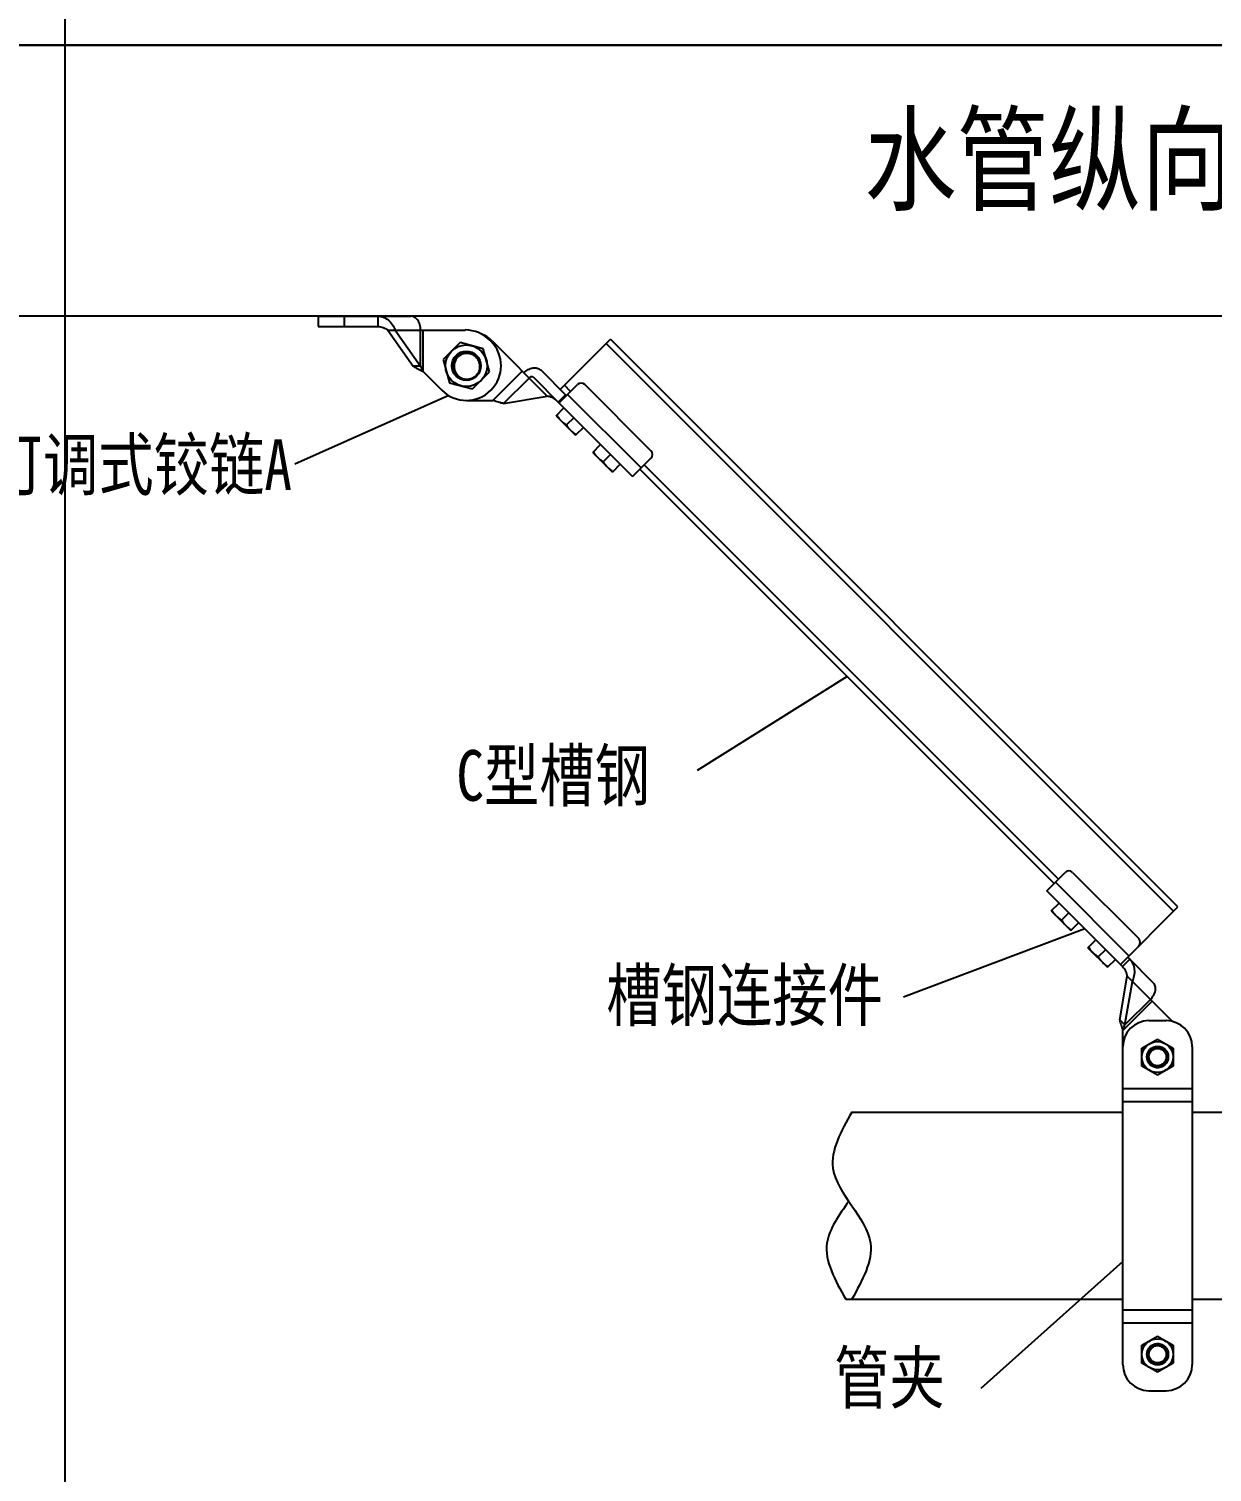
# Model space of a CAD drawing. Extents: x 69728788 to 150676229, y 20333219 to 43663798.
# Drawn here: x 75255368 to 75261222, y 20687349 to 20694488 of the extents above; entities that cross this region are included whole.
import ezdxf

# ---------------------------------------------------------------- set-up
doc = ezdxf.new("R2010")
doc.units = 0
doc.header["$LTSCALE"] = 1000
doc.header["$MEASUREMENT"] = 0
doc.layers.get('0').update_dxf_attribs({"linetype": 'CONTINUOUS'})
doc.layers.add('BZ', color=8, linetype='CONTINUOUS')
doc.layers.add('DIM_SYMB', color=3, linetype='CONTINUOUS')
doc.dimstyles.get("Standard").update_dxf_attribs({"dimtxt": 0.18, "dimasz": 0.18, "dimexe": 0.18, "dimexo": 0.0625, "dimgap": 0.09, "dimtad": 0, "dimtih": 1, "dimtoh": 1, "dimdec": 4, "dimzin": 0, "dimdsep": 46, "dimtxsty": 'Standard', "dimcen": 0.09, "dimadec": 0, "dimazin": 0, "dimtfac": 1, "dimtdec": 4, "dimtofl": 0, "dimtmove": 0, "dimatfit": 3, "dimfxl": 1, "dimtolj": 1, "dimtzin": 0, "dimarcsym": 0})

# ---------------------------------------------------------------- blocks, each defined once
blk = doc.blocks.new('gfhhrryyfd')
at = {"linetype": 'Continuous'}
for p, q in [((3687853.9, -1757111.6), (3687853.9, -1757163)), ((3687853.9, -1757111.6), (3688311.9, -1757111.6)), ((3687982.5, -1757111.6), (3687982.5, -1757163)), ((3688148.4, -1757111.6), (3688148.4, -1757163)), ((3687853.9, -1757163), (3688148.4, -1757163)), ((3688197.8, -1757180.2), (3688324.1, -1757358.8)), ((3688197.8, -1757180.2), (3688581.6, -1757180.2)), ((3688234.2, -1757180.2), (3688360.4, -1757358.8)), ((3688360.4, -1757358.8), (3688360.4, -1757180.2)), ((3688372.6, -1757385.1), (3688372.6, -1757180.2)), ((3688556.1, -1757242.2), (3688472.1, -1757326.2)), ((3688670.9, -1757272.9), (3688556.1, -1757242.2)), ((3688701.6, -1757387.7), (3688670.9, -1757272.9)), ((3688708.1, -1757235.7), (3688702.8, -1757230.4)), ((3688715.6, -1757235.7), (3688987, -1757507.1)), ((3689051.3, -1757474.4), (3689299.8, -1757225.9)), ((3692085.8, -1760054.3), (3689278.6, -1757247.1)), ((3692107, -1760033.1), (3689299.8, -1757225.9)), ((3688472.1, -1757326.2), (3688502.9, -1757440.9)), ((3688585.2, -1757296.5), (3688585.1, -1757296.5)), ((3688587.1, -1757296.5), (3688587.2, -1757296.5)), ((3688360.4, -1757358.8), (3688324.1, -1757358.8)), ((3688372.6, -1757385.1), (3688465.6, -1757478.2)), ((3688617.6, -1757471.7), (3688701.6, -1757387.7)), ((3688863.4, -1757383.5), (3688718.5, -1757528.4)), ((3688771.4, -1757544.1), (3688897.7, -1757417.8)), ((3688918.4, -1757414.2), (3689044.2, -1757540)), ((3688954.8, -1757377.9), (3689080.5, -1757503.6)), ((3688502.9, -1757440.9), (3688617.6, -1757471.7)), ((3689045.5, -1757540.8), (3689136.2, -1757450.2)), ((3689102.8, -1757483.5), (3689072.5, -1757453.2)), ((3689499.9, -1757777.5), (3689172.5, -1757450.2)), ((3688586.9, -1757528.4), (3688718.5, -1757528.4)), ((3688771.4, -1757544.1), (3688987, -1757507.1)), ((3689078.1, -1757501.2), (3689041.7, -1757537.5)), ((3689045.2, -1757541.1), (3689408.9, -1757904.8)), ((3689451.4, -1757862.4), (3689087.7, -1757498.7)), ((3689030.7, -1757604.1), (3689069.5, -1757565.3)), ((3689030.7, -1757604.1), (3689127.7, -1757701.1)), ((3689118, -1757613.8), (3689081.9, -1757649.9)), ((3689166.5, -1757662.3), (3689127.7, -1757701.1)), ((3689212.5, -1757786), (3689251.3, -1757747.2)), ((3689212.5, -1757786), (3689309.5, -1757883)), ((3689299.8, -1757795.7), (3689263.8, -1757831.8)), ((3689348.3, -1757844.2), (3689309.5, -1757883)), ((3689499.9, -1757813.9), (3689408.9, -1757904.8)), ((3691516, -1759896.7), (3689466.5, -1757847.2)), ((3691494.8, -1759917.9), (3689445.3, -1757868.4)), ((3691458.4, -1759954.3), (3691549.3, -1759863.3)), ((3691500.9, -1759911.8), (3691864.6, -1760275.5)), ((3691585.7, -1759863.3), (3691913.1, -1760190.7)), ((3691833.4, -1760329.2), (3691458.4, -1759954.3)), ((3691480.2, -1760053.7), (3691519, -1760014.9)), ((3691480.2, -1760053.7), (3691577.2, -1760150.7)), ((3691823.9, -1760316.2), (3692107, -1760033.1)), ((3691567.5, -1760063.4), (3691531.5, -1760099.5)), ((3691616, -1760111.9), (3691577.2, -1760150.7)), ((3691662.1, -1760235.5), (3691700.9, -1760196.7)), ((3691662.1, -1760235.5), (3691759.1, -1760332.5)), ((3691749.4, -1760245.2), (3691713.3, -1760281.3)), ((3691797.9, -1760293.7), (3691759.1, -1760332.5)), ((3691833.4, -1760329.2), (3691869.7, -1760292.9)), ((3691858.5, -1760281.6), (3691985.4, -1760408.5)), ((3691819.2, -1760591.8), (3691856.1, -1760376.2)), ((3691844.9, -1760617.5), (3691881.9, -1760402)), ((3691856.1, -1760376.2), (3692080.6, -1760600.7)), ((3691834.8, -1760644.7), (3691979.7, -1760499.8)), ((3691971.2, -1760491.3), (3691844.9, -1760617.5)), ((3691819.2, -1760591.8), (3691844.9, -1760617.5)), ((3691963.4, -1760596.3), (3692049.1, -1760596.3)), ((3691834.8, -1762298), (3691834.8, -1760644.7)), ((3691929.1, -1760731.8), (3692006.3, -1760687.3)), ((3692006.3, -1760687.3), (3692083.4, -1760731.8)), ((3691929.1, -1760820.9), (3691929.1, -1760731.8)), ((3691990.3, -1760727.5), (3691990.2, -1760727.6)), ((3692031.9, -1760741.5), (3692031.9, -1760741.4)), ((3692046.6, -1760742.5), (3692046.6, -1760742.6)), ((3692046.6, -1760742.6), (3692046.7, -1760742.7)), ((3692083.4, -1760731.8), (3692083.4, -1760820.9)), ((3692177.7, -1760724.9), (3692177.7, -1762298)), ((3692006.3, -1760865.4), (3691929.1, -1760820.9)), ((3692083.4, -1760820.9), (3692006.3, -1760865.4)), ((3692042.4, -1760813.1), (3692042.3, -1760813.1)), ((3692042.3, -1760813.1), (3692042.3, -1760813.2)), ((3692042.4, -1760813), (3692042.4, -1760813.1)), ((3692042.4, -1760813.1), (3692042.4, -1760813.1)), ((3692042.7, -1760812.8), (3692042.6, -1760812.8)), ((3692042.8, -1760812.7), (3692042.7, -1760812.8)), ((3692042.7, -1760812.8), (3692042.7, -1760812.8)), ((3692042.7, -1760812.8), (3692042.7, -1760812.8)), ((3692042.8, -1760812.6), (3692042.8, -1760812.7)), ((3692042.8, -1760812.7), (3692042.8, -1760812.7)), ((3692043.2, -1760812.3), (3692043.1, -1760812.4)), ((3692043.1, -1760812.4), (3692043.1, -1760812.4)), ((3692043.3, -1760812.2), (3692043.2, -1760812.3)), ((3692058.8, -1760780), (3692058.7, -1760780.1)), ((3692058.8, -1760780), (3692058.7, -1760780.1)), ((3692058.7, -1760780.9), (3692058.7, -1760780.9)), ((3692058.7, -1760781.1), (3692058.7, -1760781.1)), ((3691834.8, -1760932.6), (3692177.7, -1760932.6)), ((3690493.3, -1761048.5), (3691834.8, -1761048.5)), ((3691834.8, -1760996.9), (3692177.7, -1760996.9)), ((3692177.7, -1761048.5), (3692863.5, -1761048.5)), ((3690463.4, -1761974.4), (3691834.8, -1761974.4)), ((3692177.7, -1761974.4), (3692842.1, -1761974.4)), ((3691834.8, -1762026), (3692177.7, -1762026)), ((3691834.8, -1762090.3), (3692177.7, -1762090.3)), ((3691929.1, -1762202), (3692006.3, -1762157.5)), ((3691929.1, -1762291.1), (3691929.1, -1762202)), ((3691990.3, -1762197.7), (3691990.2, -1762197.8)), ((3692006.3, -1762157.5), (3692083.4, -1762202)), ((3692083.4, -1762202), (3692083.4, -1762291.1)), ((3692031.9, -1762211.7), (3692031.9, -1762211.6)), ((3692046.6, -1762212.7), (3692046.6, -1762212.8)), ((3692046.6, -1762212.8), (3692046.7, -1762212.9)), ((3692058.8, -1762250.2), (3692058.7, -1762250.3)), ((3692058.8, -1762250.2), (3692058.7, -1762250.3)), ((3692058.7, -1762251.1), (3692058.7, -1762251.1)), ((3692058.7, -1762251.3), (3692058.7, -1762251.3)), ((3692006.3, -1762335.6), (3691929.1, -1762291.1)), ((3692083.4, -1762291.1), (3692006.3, -1762335.6)), ((3692042.4, -1762283.3), (3692042.3, -1762283.3)), ((3692042.3, -1762283.3), (3692042.3, -1762283.4)), ((3692042.4, -1762283.2), (3692042.4, -1762283.3)), ((3692042.4, -1762283.3), (3692042.4, -1762283.3)), ((3692042.7, -1762283), (3692042.6, -1762283)), ((3692042.8, -1762282.9), (3692042.7, -1762283)), ((3692042.7, -1762283), (3692042.7, -1762283)), ((3692042.7, -1762283), (3692042.7, -1762283)), ((3692042.8, -1762282.8), (3692042.8, -1762282.9)), ((3692042.8, -1762282.9), (3692042.8, -1762282.9)), ((3692043.2, -1762282.5), (3692043.1, -1762282.6)), ((3692043.1, -1762282.6), (3692043.1, -1762282.6)), ((3692043.3, -1762282.4), (3692043.2, -1762282.5)), ((3691963.4, -1762426.6), (3692049.1, -1762426.6))]:
    blk.add_line(p, q, dxfattribs=at)
for centre, radius in [((3688586.9, -1757356.9), 102.9), ((3688586.9, -1757356.9), 72.2), ((3688586.9, -1757356.9), 68.6), ((3692006.3, -1760776.3), 77.1), ((3692006.3, -1760776.3), 53), ((3692006.3, -1760776.3), 42.9), ((3692006.3, -1762246.5), 77.1), ((3692006.3, -1762246.5), 53), ((3692006.3, -1762246.5), 42.9)]:
    blk.add_circle(centre, radius, dxfattribs=at)
for centre, radius, start, end in [((3688581.6, -1757351.6), 171.5, 45, 90), ((3688594.4, -1757356.9), 171.5, 45, 67.63031), ((3688586.9, -1757356.9), 171.5, 225, 45), ((3688586.8, -1757356.9), 60.4, 172.14543, 175.15819), ((3688586.9, -1757356.9), 60.4, 168.67355, 172.14337), ((3688586.9, -1757356.9), 60.5, 165.4458, 168.67361), ((3688586.9, -1757356.9), 60.4, 101.48488, 165.44483), ((3688586.8, -1757356.8), 60.3, 101.10333, 101.4834), ((3688586.9, -1757357), 60.5, 95.59662, 101.09946), ((3688586.9, -1757357), 60.5, 92.60725, 95.59802), ((3688586.9, -1757356.7), 60.3, 91.69418, 92.60616), ((3688586.9, -1757356.6), 60.1, 91.37381, 91.69398), ((3688591, -1757356.4), 60.1, 94.99489, 95.50792), ((3688586.9, -1757356.8), 60.3, 89.75296, 91.37328), ((3688586.9, -1757357), 60.5, 88.71875, 89.6641), ((3688586.9, -1757357), 60.6, 87.15432, 88.71863), ((3688586.9, -1757356.9), 60.5, 178.51135, 179.23308), ((3688586.8, -1757356.9), 60.4, 178.78883, 181.69256), ((3688586.7, -1757356.9), 60.3, 179.23213, 181.6927), ((3688587, -1757356.9), 60.6, 175.15789, 177.69509), ((3688587, -1757356.9), 60.5, 177.70337, 178.51134), ((3688587, -1757356.9), 60.5, 177.69503, 178.78973), ((3688585.9, -1757360.9), 68.2, 342.31446, 343.94712), ((3689154.4, -1757468.4), 25.7, 45, 135), ((3689481.7, -1757795.7), 25.7, 315, 45), ((3691567.5, -1759881.5), 25.7, 45, 135), ((3691894.9, -1760208.9), 25.7, 315, 45), ((3691963.4, -1760724.9), 128.6, 90, 180), ((3692049.1, -1760724.9), 128.6, 0, 90), ((3692006.3, -1760776.3), 51.4, 108.09219, 105.53041), ((3692006.3, -1760776.3), 43.3, 53.78972, 143.12824), ((3692006.1, -1760776.2), 43, 142.82749, 143.12822), ((3692006.2, -1760776.3), 43.2, 140.32828, 142.82605), ((3692006.3, -1760776.4), 43.3, 139.12725, 140.32924), ((3692006.4, -1760776.4), 43.4, 138.70846, 139.12741), ((3692007.7, -1760775.7), 51.3, 107.2173, 109.79104), ((3692006.4, -1760776.2), 43.1, 52.51705, 53.7893), ((3692007.7, -1760777), 43, 55.33718, 55.67721), ((3692007.6, -1760777.1), 43.1, 54.1228, 55.3368), ((3692006.3, -1760776.3), 43.2, 51.24611, 52.5171), ((3692007.5, -1760777.3), 43.4, 52.0023, 54.1222), ((3692006.3, -1760776.4), 43.3, 50.58106, 51.24633), ((3692007.4, -1760777.4), 43.5, 50.43148, 52.00277), ((3692007.4, -1760777.4), 43.6, 50.04004, 50.43172), ((3692007.3, -1760777.4), 43.6, 49.19898, 50.04001), ((3692003.2, -1760771.6), 52.1, 32.67364, 34.93175), ((3692006.3, -1760776.3), 52.6, 356.06244, 41.06244), ((3692006.4, -1760776.2), 52.4, 39.98819, 41.06221), ((3692006.3, -1760776.3), 52.6, 38.79662, 39.79988), ((3692003.5, -1760771.4), 51.7, 23.90689, 32.68142), ((3692004, -1760771.2), 51.2, 23.32965, 23.88613), ((3692007.4, -1760775.3), 51.5, 312.88161, 313.20481), ((3692007.4, -1760775.3), 51.5, 313.52425, 313.92611), ((3692007.3, -1760775.2), 51.6, 314.16129, 318.95629), ((3692007.3, -1760775.2), 51.6, 318.9568, 320.02346), ((3692006.9, -1760774.9), 52.1, 320.06817, 352.31475), ((3692006.5, -1760774.8), 52.5, 352.26728, 353.08797), ((3692006.5, -1760774.8), 52.5, 353.08803, 353.36074), ((3692006.3, -1760776.3), 52.5, 354.42131, 354.78419), ((3692006.4, -1760776.4), 52.5, 354.83536, 355.91999), ((3692006.6, -1760774.9), 52.4, 353.40008, 354.29095), ((3692006.3, -1762246.5), 51.4, 108.09219, 105.53041), ((3692007.7, -1762245.9), 51.3, 107.2173, 109.79104), ((3692006.3, -1762246.5), 43.3, 53.78972, 143.12824), ((3692006.1, -1762246.4), 43, 142.82749, 143.12822), ((3692006.2, -1762246.5), 43.2, 140.32828, 142.82605), ((3692006.3, -1762246.6), 43.3, 139.12725, 140.32924), ((3692006.4, -1762246.6), 43.4, 138.70846, 139.12741), ((3692006.4, -1762246.4), 43.1, 52.51705, 53.7893), ((3692007.7, -1762247.2), 43, 55.33718, 55.67721), ((3692007.6, -1762247.3), 43.1, 54.1228, 55.3368), ((3692006.3, -1762246.5), 43.2, 51.24611, 52.5171), ((3692007.5, -1762247.5), 43.4, 52.0023, 54.1222), ((3692006.3, -1762246.6), 43.3, 50.58106, 51.24633), ((3692007.4, -1762247.6), 43.5, 50.43148, 52.00277), ((3692007.4, -1762247.6), 43.6, 50.04004, 50.43172), ((3692007.3, -1762247.6), 43.6, 49.19898, 50.04001), ((3692003.2, -1762241.9), 52.1, 32.67364, 34.93175), ((3692006.3, -1762246.5), 52.6, 356.06244, 41.06244), ((3692006.4, -1762246.5), 52.4, 39.98819, 41.06221), ((3692006.3, -1762246.5), 52.6, 38.79662, 39.79988), ((3692006.9, -1762245.1), 52.1, 320.06817, 352.31475), ((3692003.5, -1762241.6), 51.7, 23.90689, 32.68142), ((3692004, -1762241.4), 51.2, 23.32965, 23.88613), ((3692006.5, -1762245), 52.5, 352.26728, 353.08797), ((3692006.5, -1762245.1), 52.5, 353.08803, 353.36074), ((3692006.3, -1762246.6), 52.5, 354.42131, 354.78419), ((3692006.4, -1762246.6), 52.5, 354.83536, 355.91999), ((3692006.6, -1762245.1), 52.4, 353.40008, 354.29095), ((3691963.4, -1762298), 128.6, 180, 270), ((3692007.4, -1762245.5), 51.5, 312.88161, 313.20481), ((3692007.4, -1762245.5), 51.5, 313.52425, 313.92611), ((3692007.3, -1762245.4), 51.6, 314.16129, 318.95629), ((3692007.3, -1762245.4), 51.6, 318.9568, 320.02346), ((3692049.1, -1762298), 128.6, 270, 0)]:
    blk.add_arc(centre, radius, start, end, dxfattribs=at)
for points, knots in [([(3688148.4, -1757111.6), (3688157.9, -1757111.6), (3688177.2, -1757115.3), (3688202.5, -1757130.7), (3688222.2, -1757153.1), (3688231, -1757171), (3688234.2, -1757180.2)], [0, 0, 0, 0, 0.243233, 0.493078, 0.748723, 1, 1, 1, 1]), ([(3688360.4, -1757180.2), (3688360.4, -1757171.4), (3688358.1, -1757154.2), (3688348, -1757131.8), (3688332.2, -1757115.8), (3688318.4, -1757111.6), (3688311.9, -1757111.6)], [0, 0, 0, 0, 0.287969, 0.555344, 0.790533, 1, 1, 1, 1]), ([(3688148.4, -1757163), (3688157.7, -1757163), (3688175.4, -1757166.4), (3688191, -1757175.3), (3688197.8, -1757180.2)], [0, 0, 0, 0, 0.522516, 1, 1, 1, 1]), ([(3688651.4, -1757379.8), (3688654.3, -1757369.9), (3688655.4, -1757348.5), (3688644.5, -1757324), (3688629.8, -1757309.2), (3688616.4, -1757301), (3688601.4, -1757296.5), (3688590.9, -1757296), (3688585.7, -1757296.5)], [0, 0, 0, 0, 0.249273, 0.49841, 0.623846, 0.749245, 0.874621, 1, 1, 1, 1]), ([(3688324.1, -1757358.8), (3688331.2, -1757363.7), (3688347.2, -1757372.7), (3688363.8, -1757380.8), (3688372.6, -1757385.1)], [0, 0, 0, 0, 0.468219, 1, 1, 1, 1]), ([(3688360.4, -1757358.8), (3688361.2, -1757361), (3688364.8, -1757370), (3688369.2, -1757378.6), (3688372.6, -1757385.1)], [0, 0, 0, 0, 0.244001, 1, 1, 1, 1]), ([(3688526.5, -1757358.7), (3688526.3, -1757364), (3688527.2, -1757374.6), (3688532.7, -1757389.6), (3688541.8, -1757402.7), (3688557.7, -1757416.7), (3688583.3, -1757426.1), (3688604.9, -1757423.3), (3688614.7, -1757419.6)], [0, 0, 0, 0, 0.125414, 0.250833, 0.376265, 0.501706, 0.750785, 1, 1, 1, 1]), ([(3688872, -1757392.1), (3688878.2, -1757385.8), (3688892, -1757375.3), (3688915, -1757366.6), (3688937.5, -1757366.5), (3688950.2, -1757373.3), (3688954.8, -1757377.9)], [0, 0, 0, 0, 0.287971, 0.555344, 0.790532, 1, 1, 1, 1]), ([(3688918.4, -1757414.2), (3688917.2, -1757413.1), (3688914.1, -1757411.4), (3688908.5, -1757411.4), (3688902.7, -1757413.6), (3688899.3, -1757416.2), (3688897.7, -1757417.8)], [0, 0, 0, 0, 0.209498, 0.444667, 0.711989, 1, 1, 1, 1]), ([(3688771.4, -1757544.1), (3688762.9, -1757542.5), (3688745.2, -1757537.5), (3688727.8, -1757531.6), (3688718.5, -1757528.4)], [0, 0, 0, 0, 0.468219, 1, 1, 1, 1]), ([(3689034, -1757529.9), (3689027.5, -1757523.3), (3689012.5, -1757513.2), (3688995.3, -1757508.4), (3688987, -1757507.1)], [0, 0, 0, 0, 0.522516, 1, 1, 1, 1]), ([(3689045.5, -1757540.8), (3689045.5, -1757540.8), (3689044.9, -1757540.9), (3689044.5, -1757540.3), (3689044.2, -1757540)], [0, 0, 0, 0, 0.126775, 1, 1, 1, 1]), ([(3689033.4, -1757601.4), (3689035, -1757603.8), (3689041.5, -1757613.3), (3689048.8, -1757622.3), (3689054.9, -1757628.4)], [0, 0, 0, 0, 0.250789, 1, 1, 1, 1]), ([(3689054.9, -1757628.4), (3689061, -1757634.5), (3689070, -1757641.9), (3689079.5, -1757648.3), (3689081.9, -1757649.9)], [0, 0, 0, 0, 0.749211, 1, 1, 1, 1]), ([(3689081.9, -1757649.9), (3689083.5, -1757652.3), (3689090, -1757661.8), (3689097.3, -1757670.8), (3689103.4, -1757676.9)], [0, 0, 0, 0, 0.250789, 1, 1, 1, 1]), ([(3689103.4, -1757676.9), (3689109.5, -1757683), (3689118.5, -1757690.3), (3689128, -1757696.8), (3689130.4, -1757698.4)], [0, 0, 0, 0, 0.749211, 1, 1, 1, 1]), ([(3689215.3, -1757783.3), (3689216.9, -1757785.7), (3689223.3, -1757795.2), (3689230.7, -1757804.1), (3689236.8, -1757810.2)], [0, 0, 0, 0, 0.250789, 1, 1, 1, 1]), ([(3689236.8, -1757810.2), (3689242.9, -1757816.3), (3689251.8, -1757823.7), (3689261.4, -1757830.2), (3689263.8, -1757831.8)], [0, 0, 0, 0, 0.749211, 1, 1, 1, 1]), ([(3689263.8, -1757831.8), (3689265.3, -1757834.2), (3689271.8, -1757843.7), (3689279.2, -1757852.6), (3689285.3, -1757858.7)], [0, 0, 0, 0, 0.250789, 1, 1, 1, 1]), ([(3689285.3, -1757858.7), (3689291.4, -1757864.8), (3689300.3, -1757872.2), (3689309.8, -1757878.7), (3689312.3, -1757880.2)], [0, 0, 0, 0, 0.749211, 1, 1, 1, 1]), ([(3691483, -1760051), (3691484.6, -1760053.4), (3691491, -1760062.9), (3691498.4, -1760071.8), (3691504.5, -1760077.9)], [0, 0, 0, 0, 0.250789, 1, 1, 1, 1]), ([(3691504.5, -1760077.9), (3691510.6, -1760084), (3691519.5, -1760091.4), (3691529.1, -1760097.9), (3691531.5, -1760099.5)], [0, 0, 0, 0, 0.749211, 1, 1, 1, 1]), ([(3691531.5, -1760099.5), (3691533, -1760101.9), (3691539.5, -1760111.4), (3691546.9, -1760120.3), (3691553, -1760126.4)], [0, 0, 0, 0, 0.250789, 1, 1, 1, 1]), ([(3691553, -1760126.4), (3691559.1, -1760132.5), (3691568, -1760139.9), (3691577.5, -1760146.4), (3691580, -1760147.9)], [0, 0, 0, 0, 0.749211, 1, 1, 1, 1]), ([(3691664.8, -1760232.8), (3691666.4, -1760235.2), (3691672.9, -1760244.8), (3691680.2, -1760253.7), (3691686.3, -1760259.8)], [0, 0, 0, 0, 0.250789, 1, 1, 1, 1]), ([(3691686.3, -1760259.8), (3691692.4, -1760265.9), (3691701.4, -1760273.3), (3691710.9, -1760279.7), (3691713.3, -1760281.3)], [0, 0, 0, 0, 0.749211, 1, 1, 1, 1]), ([(3691713.3, -1760281.3), (3691714.9, -1760283.7), (3691721.4, -1760293.2), (3691728.7, -1760302.2), (3691734.8, -1760308.3)], [0, 0, 0, 0, 0.250789, 1, 1, 1, 1]), ([(3691734.8, -1760308.3), (3691740.9, -1760314.4), (3691749.9, -1760321.8), (3691759.4, -1760328.2), (3691761.8, -1760329.8)], [0, 0, 0, 0, 0.749211, 1, 1, 1, 1]), ([(3691833.4, -1760329.2), (3691831.9, -1760327.8), (3691829.1, -1760324.9), (3691825.8, -1760321.5), (3691822.7, -1760317.4), (3691823.9, -1760316.2)], [0, 0, 0, 0, 0.378665, 0.693291, 1, 1, 1, 1]), ([(3691833.4, -1760329.2), (3691839.9, -1760335.7), (3691850.1, -1760350.7), (3691854.8, -1760367.9), (3691856.1, -1760376.2)], [0, 0, 0, 0, 0.522516, 1, 1, 1, 1]), ([(3691881.9, -1760402), (3691886.1, -1760393.2), (3691892.5, -1760374.3), (3691894.5, -1760344.6), (3691887.5, -1760315.8), (3691876.4, -1760299.5), (3691869.7, -1760292.9)], [0, 0, 0, 0, 0.251282, 0.506922, 0.756761, 1, 1, 1, 1]), ([(3691971.2, -1760491.3), (3691977.4, -1760485), (3691987.9, -1760471.2), (3691996.6, -1760448.2), (3691996.7, -1760425.7), (3691989.9, -1760413), (3691985.4, -1760408.5)], [0, 0, 0, 0, 0.287971, 0.555344, 0.790532, 1, 1, 1, 1]), ([(3691819.2, -1760591.8), (3691820.7, -1760600.3), (3691825.7, -1760618.1), (3691831.7, -1760635.5), (3691834.8, -1760644.7)], [0, 0, 0, 0, 0.468219, 1, 1, 1, 1]), ([(3691834.8, -1760644.7), (3691835.6, -1760642.4), (3691838.6, -1760633.2), (3691841.8, -1760624), (3691844.9, -1760617.5)], [0, 0, 0, 0, 0.254643, 1, 1, 1, 1]), ([(3691990.2, -1760727.6), (3691984.8, -1760729.5), (3691974.5, -1760735.4), (3691963, -1760748.7), (3691956.7, -1760765.2), (3691956.4, -1760782.8), (3691962.2, -1760799.5), (3691973.5, -1760813.1), (3691988.8, -1760821.8), (3692000.5, -1760823.6), (3692006.3, -1760823.4)], [0, 0, 0, 0, 0.125057, 0.250088, 0.37511, 0.500112, 0.62511, 0.750088, 0.875051, 1, 1, 1, 1]), ([(3692031.6, -1760731.6), (3692027.3, -1760729.7), (3692018.3, -1760727.3), (3692004.3, -1760727.4), (3691990.9, -1760731.5), (3691983.2, -1760736.8), (3691979.8, -1760740)], [0, 0, 0, 0, 0.250246, 0.500331, 0.750262, 1, 1, 1, 1]), ([(3692006.3, -1760823.4), (3692010.8, -1760823.3), (3692019.8, -1760821.7), (3692032, -1760815.5), (3692042, -1760806.1), (3692048.7, -1760794.1), (3692051.6, -1760780.7), (3692050.4, -1760767.1), (3692045.2, -1760754.4), (3692039.2, -1760747.4), (3692035.8, -1760744.5)], [0, 0, 0, 0, 0.125035, 0.250056, 0.37507, 0.500071, 0.625066, 0.75005, 0.875024, 1, 1, 1, 1]), ([(3690493.3, -1761048.5), (3690440.6, -1761142.7), (3690313.4, -1761369.9), (3690673.1, -1761653), (3690546, -1761880.2), (3690493.3, -1761974.4)], [0, 0, 0, 0, 1016.586254, 2454.256321, 3470.842575, 3470.842575, 3470.842575, 3470.842575]), ([(3690478.3, -1761489.5), (3690432.1, -1761557.8), (3690316.3, -1761711.6), (3690410.7, -1761880.2), (3690463.4, -1761974.4)], [567.944908, 567.944908, 567.944908, 567.944908, 845.129587, 1195.193724, 1195.193724, 1195.193724, 1195.193724]), ([(3691990.2, -1762197.8), (3691984.8, -1762199.7), (3691974.5, -1762205.6), (3691963, -1762218.9), (3691956.7, -1762235.4), (3691956.4, -1762253), (3691962.2, -1762269.7), (3691973.5, -1762283.3), (3691988.8, -1762292), (3692000.5, -1762293.8), (3692006.3, -1762293.6)], [0, 0, 0, 0, 0.125057, 0.250088, 0.37511, 0.500112, 0.62511, 0.750088, 0.875051, 1, 1, 1, 1]), ([(3692031.6, -1762201.8), (3692027.3, -1762200), (3692018.3, -1762197.5), (3692004.3, -1762197.6), (3691990.9, -1762201.8), (3691983.2, -1762207), (3691979.8, -1762210.2)], [0, 0, 0, 0, 0.250246, 0.500331, 0.750262, 1, 1, 1, 1]), ([(3692006.3, -1762293.6), (3692010.8, -1762293.5), (3692019.8, -1762291.9), (3692032, -1762285.7), (3692042, -1762276.3), (3692048.7, -1762264.3), (3692051.6, -1762250.9), (3692050.4, -1762237.3), (3692045.2, -1762224.6), (3692039.2, -1762217.6), (3692035.8, -1762214.7)], [0, 0, 0, 0, 0.125035, 0.250056, 0.37507, 0.500071, 0.625066, 0.75005, 0.875024, 1, 1, 1, 1])]:
    blk.add_open_spline(points, degree=3, knots=knots, dxfattribs=at)
for points in [[(3691979.8, -1760740), (3691976.6, -1760743), (3691973.8, -1760746.5), (3691971.7, -1760750.4)], [(3691979.8, -1762210.2), (3691976.6, -1762213.2), (3691973.8, -1762216.7), (3691971.7, -1762220.6)]]:
    blk.add_open_spline(points, degree=3, dxfattribs=at)
at = {"layer": 'BZ'}
blk.add_line((3696111.8, -1757111.6), (3686283.4, -1757111.6), dxfattribs=at)
at = {"layer": 'DIM_SYMB'}
for points in [[(3686300.1, -1747620.2), (3699978.1, -1747620.2), (3699978.1, -1755771), (3686300.1, -1755771)], [(3686283.4, -1755771), (3696111.8, -1755771), (3696111.8, -1763921.8), (3686283.4, -1763921.8)]]:
    blk.add_lwpolyline(points, close=True, dxfattribs=at)
at = {"attachment_point": 1}
for s, insert, char_height in [('{\\fSimHei|b0|i0|c134|p2;\\W0.8;\\C7;水管纵向支撑}', (3690555.9, -1756126.6), 418.176), ('{\\fSimSun|b0|i0|c134|p2;\\W0.8;可调式铰链A}', (3686218.7, -1757720.1), 250.906), ('{\\fSimSun|b0|i0|c134|p2;\\W0.8;C型槽钢}', (3688537.5, -1759257.7), 250.906), ('{\\fSimSun|b0|i0|c134|p2;\\W0.8;槽钢连接件}', (3689278.9, -1760344.6), 250.906), ('{\\fSimSun|b0|i0|c134|p2;\\W0.8;\\C7;管夹}', (3690406, -1762236.9), 250.906)]:
    blk.add_mtext(s, dxfattribs=dict(at, insert=insert, char_height=char_height))
for points in [[(3688499.9, -1757504.7), (3687738, -1757843.8)], [(3690470.1, -1758893.2), (3689728.2, -1759359.5)], [(3691645.9, -1760141.7), (3690749.3, -1760480.7)], [(3691834.8, -1761787.9), (3691132.6, -1762415.3)]]:
    blk.add_leader(points, dimstyle='Standard', override={"dimgap": 20, "dimtad": 0})

msp = doc.modelspace()

# ---------------------------------------------------------------- linework, layer by layer
at = {"color": 0}
msp.add_line((75255545.5, 20721147.7), (75255545.5, 20686351.1), dxfattribs=at)

# ---------------------------------------------------------------- block references
at = {"lineweight": -3, "xscale": 0.9999959468841553, "yscale": 0.9999959506094456, "zscale": 0.9999959495959999}
msp.add_blockref('gfhhrryyfd', (71568960.3, 22450171.1), dxfattribs=at)

doc.saveas('drawing.dxf')
